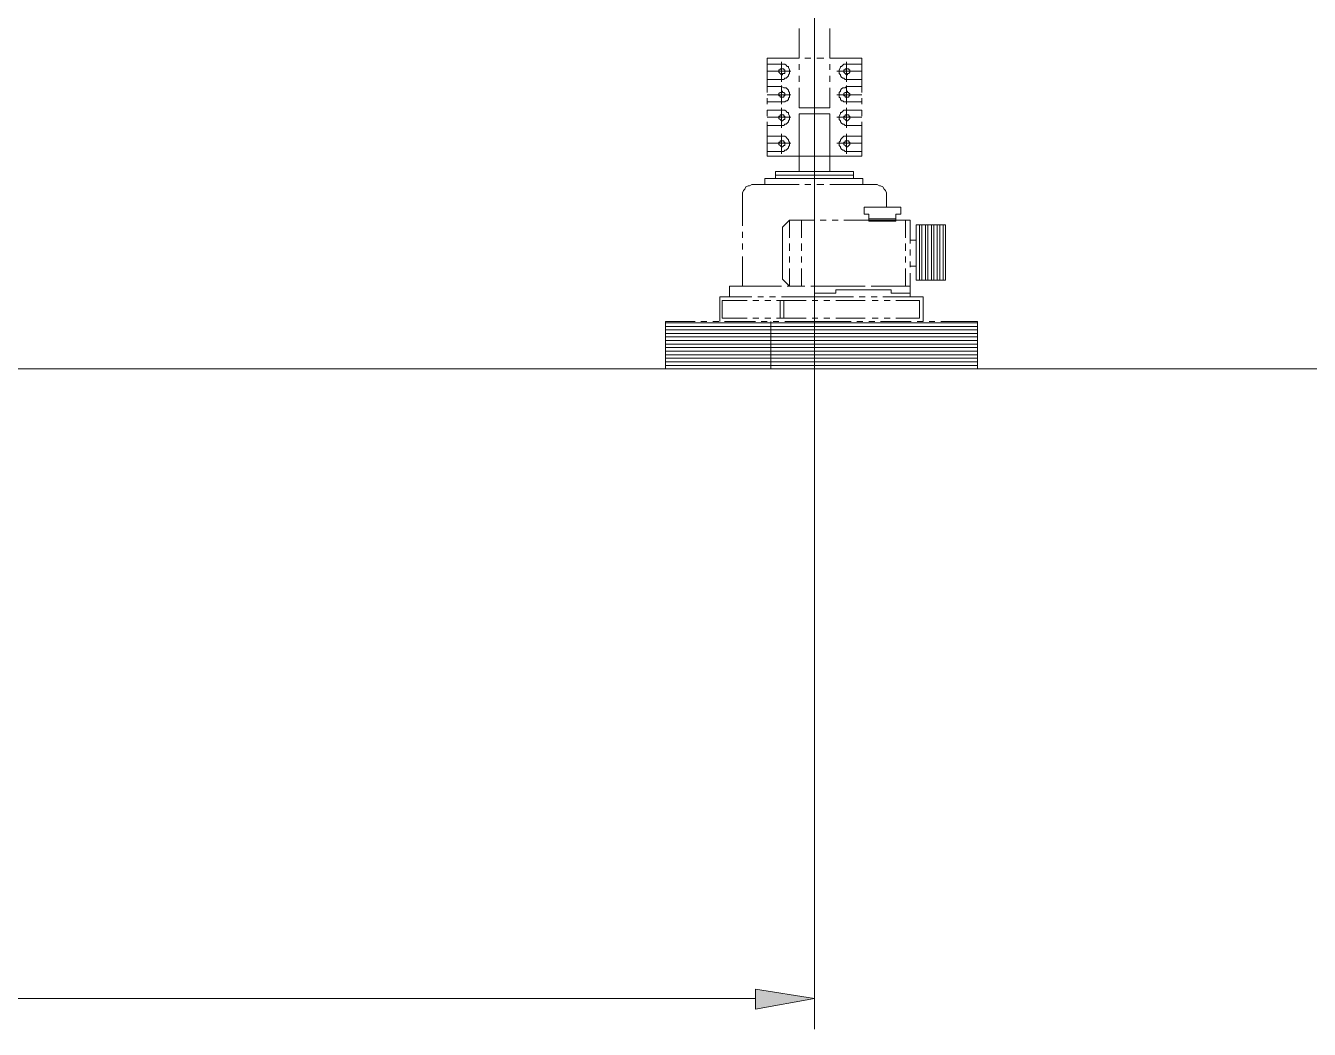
# Model space of a CAD drawing. Header units: millimetres. Extents: x 29 to 95071, y 20 to 67221.
# Drawn here: x 30599 to 35983, y 23583 to 27794 of the extents above; entities that cross this region are included whole.
import ezdxf

# ---------------------------------------------------------------- set-up
doc = ezdxf.new("R2010")
doc.units = ezdxf.units.MM

msp = doc.modelspace()

# ---------------------------------------------------------------- hatches: boundary and pattern name
h = msp.add_hatch(color=7)
h.dxf.hatch_style = 2
h.paths.add_polyline_path([(33659.2, 23751.7), (33659.2, 23667.4), (33907.1, 23712)])

# ---------------------------------------------------------------- linework, layer by layer
at = {"color": 7, "lineweight": 0}
for points in [[(33907.1, 26036.6), (33907.1, 28544.7)], [(33907.1, 27940), (33907.1, 23583.2)], [(33842.6, 27781.4), (33842.6, 27657.4)], [(33971.5, 27781.4), (33971.5, 27657.4)], [(33708.8, 27657.4), (33708.8, 27513.7)], [(33842.6, 27657.4), (33708.8, 27657.4)], [(33708.8, 27568.2), (33768.3, 27568.2), (33778.2, 27568.2), (33783.2, 27573.2), (33788.1, 27573.2), (33793.1, 27578.1), (33798, 27583.1), (33798, 27588), (33803, 27593), (33803, 27598), (33803, 27602.9), (33803, 27607.9), (33798, 27617.8), (33798, 27622.7), (33793.1, 27622.7), (33788.1, 27627.7), (33783.2, 27632.7), (33778.2, 27632.7), (33768.3, 27632.7), (33708.8, 27632.7)], [(33768.3, 27558.3), (33768.3, 27642.6)], [(33842.6, 27632.7), (33842.6, 27607.9)], [(33892.2, 27657.4), (33867.4, 27657.4)], [(33946.7, 27657.4), (33917, 27657.4)], [(34105.3, 27657.4), (33971.5, 27657.4)], [(33971.5, 27632.7), (33971.5, 27607.9)], [(34105.3, 27632.7), (34040.9, 27632.7), (34035.9, 27632.7), (34031, 27632.7), (34026, 27627.7), (34021.1, 27622.7), (34016.1, 27622.7), (34016.1, 27617.8), (34011.2, 27607.9), (34011.2, 27602.9), (34011.2, 27598), (34011.2, 27593), (34016.1, 27588), (34016.1, 27583.1), (34021.1, 27578.1), (34026, 27573.2), (34031, 27573.2), (34035.9, 27568.2), (34040.9, 27568.2), (34105.3, 27568.2)], [(34040.9, 27558.3), (34040.9, 27642.6)], [(34105.3, 27657.4), (34105.3, 27513.7)], [(34105.3, 27657.4), (34105.3, 27513.7)], [(33807.9, 27602.9), (33708.8, 27602.9)], [(33842.6, 27583.1), (33842.6, 27558.3)], [(33971.5, 27583.1), (33971.5, 27558.3)], [(34001.2, 27602.9), (34105.3, 27602.9)], [(33708.8, 27538.5), (33768.3, 27538.5), (33778.2, 27533.5), (33783.2, 27533.5), (33788.1, 27533.5), (33793.1, 27528.6), (33798, 27523.6), (33798, 27518.7), (33803, 27513.7), (33803, 27508.7), (33803, 27503.8), (33803, 27493.9), (33798, 27488.9), (33798, 27484), (33793.1, 27479), (33788.1, 27479), (33783.2, 27474), (33778.2, 27474), (33768.3, 27474), (33708.8, 27474)], [(33768.3, 27464.1), (33768.3, 27543.4)], [(33842.6, 27533.5), (33842.6, 27449.3)], [(33971.5, 27533.5), (33971.5, 27449.3)], [(34105.3, 27474), (34040.9, 27474), (34035.9, 27474), (34031, 27474), (34026, 27479), (34021.1, 27479), (34016.1, 27484), (34016.1, 27488.9), (34011.2, 27493.9), (34011.2, 27503.8), (34011.2, 27508.7), (34011.2, 27513.7), (34016.1, 27518.7), (34016.1, 27523.6), (34021.1, 27528.6), (34026, 27533.5), (34031, 27533.5), (34035.9, 27533.5), (34040.9, 27538.5), (34105.3, 27538.5)], [(34040.9, 27464.1), (34040.9, 27543.4)], [(33807.9, 27503.8), (33708.8, 27503.8)], [(33708.8, 27488.9), (33708.8, 27464.1)], [(34001.2, 27503.8), (34105.3, 27503.8)], [(34105.3, 27488.9), (34105.3, 27464.1)], [(34105.3, 27488.9), (34105.3, 27464.1)], [(33708.8, 27439.3), (33708.8, 27414.6)], [(33708.8, 27374.9), (33768.3, 27374.9), (33778.2, 27374.9), (33783.2, 27379.9), (33788.1, 27379.9), (33793.1, 27384.8), (33798, 27389.8), (33798, 27394.7), (33803, 27399.7), (33803, 27404.7), (33803, 27409.6), (33803, 27414.6), (33798, 27424.5), (33798, 27429.4), (33793.1, 27429.4), (33788.1, 27434.4), (33783.2, 27439.3), (33778.2, 27439.3), (33768.3, 27439.3), (33708.8, 27439.3)], [(33807.9, 27409.6), (33708.8, 27409.6)], [(33768.3, 27365), (33768.3, 27449.3)], [(33842.6, 27449.3), (33971.5, 27449.3)], [(33842.6, 27181.6), (33842.6, 27424.5), (33971.5, 27424.5), (33971.5, 27181.6)], [(34001.2, 27409.6), (34105.3, 27409.6)], [(34105.3, 27374.9), (34040.9, 27374.9), (34035.9, 27374.9), (34031, 27379.9), (34026, 27379.9), (34021.1, 27384.8), (34016.1, 27389.8), (34016.1, 27394.7), (34011.2, 27399.7), (34011.2, 27404.7), (34011.2, 27409.6), (34011.2, 27414.6), (34016.1, 27424.5), (34016.1, 27429.4), (34021.1, 27429.4), (34026, 27434.4), (34031, 27439.3), (34035.9, 27439.3), (34040.9, 27439.3), (34105.3, 27439.3)], [(34040.9, 27365), (34040.9, 27449.3)], [(34105.3, 27439.3), (34105.3, 27414.6)], [(34105.3, 27439.3), (34105.3, 27414.6)], [(33708.8, 27389.8), (33708.8, 27246)], [(34105.3, 27389.8), (34105.3, 27246)], [(34105.3, 27389.8), (34105.3, 27246)], [(33708.8, 27330.3), (33768.3, 27330.3), (33778.2, 27330.3), (33783.2, 27330.3), (33788.1, 27325.3), (33793.1, 27320.4), (33798, 27315.4), (33798, 27310.5), (33803, 27305.5), (33803, 27300.6), (33803, 27295.6), (33803, 27290.7), (33798, 27285.7), (33798, 27280.7), (33793.1, 27275.8), (33788.1, 27270.8), (33783.2, 27270.8), (33778.2, 27265.9), (33768.3, 27265.9), (33708.8, 27265.9)], [(33807.9, 27300.6), (33708.8, 27300.6)], [(33768.3, 27256), (33768.3, 27340.2)], [(34001.2, 27300.6), (34105.3, 27300.6)], [(34040.9, 27330.3), (34035.9, 27330.3), (34031, 27330.3), (34026, 27325.3), (34021.1, 27320.4), (34016.1, 27315.4), (34016.1, 27310.5), (34011.2, 27305.5), (34011.2, 27300.6), (34011.2, 27295.6), (34011.2, 27290.7), (34016.1, 27285.7), (34016.1, 27280.7), (34021.1, 27275.8), (34026, 27270.8), (34031, 27270.8), (34035.9, 27265.9), (34040.9, 27265.9), (34105.3, 27265.9)], [(34040.9, 27256), (34040.9, 27340.2)], [(34040.9, 27330.3), (34105.3, 27330.3)], [(33708.8, 27246), (33907.1, 27246), (34105.3, 27246)], [(34105.3, 27151.9), (33907.1, 27151.9), (33743.5, 27151.9), (33698.9, 27151.9), (33698.9, 27127.1)], [(33743.5, 27181.6), (33743.5, 27151.9)], [(33743.5, 27181.6), (33907.1, 27181.6)], [(33743.5, 27166.7), (33907.1, 27166.7)], [(34070.6, 27181.6), (33907.1, 27181.6)], [(34070.6, 27166.7), (33907.1, 27166.7)], [(34070.6, 27181.6), (34070.6, 27151.9), (34110.3, 27151.9), (34110.3, 27127.1)], [(34105.3, 27151.9), (34110.3, 27151.9)], [(33654.3, 27127.1), (33644.4, 27127.1), (33634.5, 27122.1), (33629.5, 27122.1), (33619.6, 27117.2), (33614.6, 27107.3), (33609.7, 27102.3), (33604.7, 27092.4), (33604.7, 27087.4), (33604.7, 27077.5)], [(33842.6, 27127.1), (33698.9, 27127.1), (33654.3, 27127.1)], [(33867.4, 27127.1), (33892.2, 27127.1)], [(33917, 27127.1), (33946.7, 27127.1)], [(33971.5, 27127.1), (34110.3, 27127.1)], [(34110.3, 27127.1), (34159.9, 27127.1)], [(34209.4, 27077.5), (34209.4, 27087.4), (34209.4, 27092.4), (34204.5, 27102.3), (34199.5, 27107.3), (34194.5, 27117.2), (34184.6, 27122.1), (34179.7, 27122.1), (34169.8, 27127.1), (34159.9, 27127.1), (34169.8, 27127.1), (34179.7, 27122.1), (34184.6, 27122.1), (34194.5, 27117.2), (34199.5, 27107.3), (34204.5, 27102.3), (34209.4, 27092.4), (34209.4, 27087.4), (34209.4, 27077.5), (34209.4, 27032.9)], [(33604.7, 27077.5), (33604.7, 26953.6)], [(34135.1, 27003.2), (34115.2, 27003.2), (34115.2, 27032.9), (34199.5, 27032.9)], [(34268.9, 27032.9), (34199.5, 27032.9)], [(34268.9, 27003.2), (34268.9, 27032.9)], [(33803, 26978.4), (33773.2, 26948.7)], [(33803, 26978.4), (33907.1, 26978.4)], [(33803, 26978.4), (33803, 26904)], [(33852.5, 26978.4), (33852.5, 26904)], [(33931.8, 26978.4), (33956.6, 26978.4)], [(33981.4, 26978.4), (34006.2, 26978.4)], [(34031, 26978.4), (34135.1, 26978.4)], [(34135.1, 27003.2), (34135.1, 26973.4)], [(34135.1, 26983.3), (34249.1, 26983.3)], [(34135.1, 26978.4), (34249.1, 26978.4)], [(34249.1, 27003.2), (34268.9, 27003.2)], [(34249.1, 27003.2), (34249.1, 26973.4)], [(34249.1, 26978.4), (34288.7, 26978.4)], [(34288.7, 26978.4), (34308.5, 26978.4)], [(34288.7, 26978.4), (34288.7, 26904)], [(34308.5, 26978.4), (34308.5, 26879.3)], [(33604.7, 26928.8), (33604.7, 26904)], [(33773.2, 26948.7), (33773.2, 26730.6)], [(34135.1, 26973.4), (34249.1, 26973.4)], [(34333.3, 26958.6), (34457.2, 26958.6)], [(34333.3, 26958.6), (34333.3, 26725.6)], [(34348.2, 26958.6), (34348.2, 26725.6)], [(34358.1, 26958.6), (34358.1, 26725.6)], [(34373, 26958.6), (34373, 26725.6)], [(34382.9, 26958.6), (34382.9, 26725.6)], [(34397.8, 26958.6), (34397.8, 26725.6)], [(34407.7, 26958.6), (34407.7, 26725.6)], [(34422.5, 26958.6), (34422.5, 26725.6)], [(34432.5, 26958.6), (34432.5, 26725.6)], [(34447.3, 26958.6), (34447.3, 26725.6)], [(34457.2, 26958.6), (34457.2, 26725.6)], [(33604.7, 26879.3), (33604.7, 26854.5)], [(33803, 26879.3), (33803, 26849.5)], [(33852.5, 26879.3), (33852.5, 26849.5)], [(34288.7, 26879.3), (34288.7, 26849.5)], [(34308.5, 26894.1), (34333.3, 26894.1)], [(33604.7, 26824.7), (33604.7, 26700.8)], [(33803, 26824.7), (33803, 26800)], [(33852.5, 26824.7), (33852.5, 26800)], [(34288.7, 26824.7), (34288.7, 26800)], [(34308.5, 26854.5), (34308.5, 26829.7)], [(33803, 26775.2), (33803, 26700.8)], [(33852.5, 26775.2), (33852.5, 26700.8)], [(34288.7, 26775.2), (34288.7, 26700.8)], [(34308.5, 26804.9), (34308.5, 26780.1)], [(34308.5, 26785.1), (34333.3, 26785.1)], [(33803, 26700.8), (33773.2, 26730.6)], [(34308.5, 26755.3), (34308.5, 26656.2)], [(34333.3, 26725.6), (34457.2, 26725.6)], [(33510.5, 26656.2), (33510.5, 26552.1)], [(33510.5, 26656.2), (33644.4, 26656.2)], [(33550.2, 26700.8), (33604.7, 26700.8)], [(33550.2, 26656.2), (33550.2, 26700.8)], [(33604.7, 26700.8), (33768.3, 26700.8)], [(33604.7, 26700.8), (33768.3, 26700.8)], [(33669.2, 26656.2), (33693.9, 26656.2)], [(33718.7, 26656.2), (33743.5, 26656.2)], [(33768.3, 26656.2), (33907.1, 26656.2)], [(33793.1, 26700.8), (33817.8, 26700.8)], [(33793.1, 26700.8), (33817.8, 26700.8)], [(33803, 26700.8), (33867.4, 26700.8)], [(33842.6, 26700.8), (33867.4, 26700.8)], [(33842.6, 26700.8), (33867.4, 26700.8)], [(33892.2, 26700.8), (33917, 26700.8)], [(33892.2, 26700.8), (34016.1, 26700.8)], [(33892.2, 26700.8), (34016.1, 26700.8)], [(33907.1, 26700.8), (33907.1, 26671.1)], [(33907.1, 26671.1), (33996.3, 26671.1), (33996.3, 26686), (34229.2, 26686)], [(34070.6, 26656.2), (33907.1, 26656.2)], [(33941.8, 26700.8), (33966.5, 26700.8)], [(33991.3, 26700.8), (34120.2, 26700.8)], [(34040.9, 26700.8), (34070.6, 26700.8)], [(34040.9, 26700.8), (34070.6, 26700.8)], [(34095.4, 26700.8), (34120.2, 26700.8)], [(34095.4, 26700.8), (34120.2, 26700.8)], [(34120.2, 26656.2), (34095.4, 26656.2)], [(34145, 26700.8), (34169.8, 26700.8)], [(34145, 26700.8), (34308.5, 26700.8)], [(34145, 26700.8), (34308.5, 26700.8)], [(34169.8, 26656.2), (34145, 26656.2)], [(34194.5, 26700.8), (34219.3, 26700.8)], [(34363.1, 26656.2), (34194.5, 26656.2)], [(34229.2, 26686), (34229.2, 26671.1)], [(34229.2, 26671.1), (34308.5, 26671.1)], [(34244.1, 26700.8), (34308.5, 26700.8)], [(34363.1, 26656.2), (34363.1, 26552.1)], [(33520.5, 26567), (33520.5, 26641.3)], [(33520.5, 26641.3), (33624.5, 26641.3)], [(33649.3, 26641.3), (33674.1, 26641.3)], [(33698.9, 26641.3), (33723.7, 26641.3)], [(33748.5, 26641.3), (33872.4, 26641.3)], [(33763.3, 26641.3), (33763.3, 26567)], [(33778.2, 26567), (33778.2, 26641.3)], [(33897.2, 26641.3), (33921.9, 26641.3)], [(33946.7, 26641.3), (33971.5, 26641.3)], [(33996.3, 26641.3), (34120.2, 26641.3)], [(34149.9, 26641.3), (34174.7, 26641.3)], [(34199.5, 26641.3), (34224.3, 26641.3)], [(34249.1, 26641.3), (34348.2, 26641.3)], [(34348.2, 26567), (34348.2, 26641.3)], [(33406.5, 26552.1), (33282.5, 26552.1), (33282.5, 26353.9)], [(33282.5, 26547.2), (33723.7, 26547.2), (33907.1, 26547.2), (34591.1, 26547.2)], [(33456, 26552.1), (33431.2, 26552.1)], [(33505.6, 26552.1), (33480.8, 26552.1)], [(33520.5, 26567), (33624.5, 26567)], [(33659.2, 26552.1), (33530.4, 26552.1)], [(33649.3, 26567), (33674.1, 26567)], [(33708.8, 26552.1), (33684, 26552.1)], [(33698.9, 26567), (33723.7, 26567)], [(33723.7, 26552.1), (33723.7, 26353.9)], [(33758.4, 26552.1), (33733.6, 26552.1)], [(33748.5, 26567), (33872.4, 26567)], [(33907.1, 26552.1), (33783.2, 26552.1)], [(33897.2, 26567), (33921.9, 26567)], [(33907.1, 26552.1), (34060.7, 26552.1)], [(33946.7, 26567), (33971.5, 26567)], [(33996.3, 26567), (34120.2, 26567)], [(34085.5, 26552.1), (34110.3, 26552.1)], [(34135.1, 26552.1), (34159.9, 26552.1)], [(34149.9, 26567), (34174.7, 26567)], [(34184.6, 26552.1), (34313.5, 26552.1)], [(34199.5, 26567), (34224.3, 26567)], [(34249.1, 26567), (34348.2, 26567)], [(34338.3, 26552.1), (34363.1, 26552.1)], [(34387.9, 26552.1), (34412.6, 26552.1)], [(34437.4, 26552.1), (34591.1, 26552.1)], [(34591.1, 26552.1), (34591.1, 26353.9)], [(33282.5, 26532.3), (33723.7, 26532.3), (33907.1, 26532.3), (34591.1, 26532.3)], [(33282.5, 26517.4), (33723.7, 26517.4), (33907.1, 26517.4), (34591.1, 26517.4)], [(33282.5, 26502.6), (33723.7, 26502.6), (33907.1, 26502.6), (34591.1, 26502.6)], [(33282.5, 26487.7), (33723.7, 26487.7), (33907.1, 26487.7), (34591.1, 26487.7)], [(33282.5, 26472.8), (33723.7, 26472.8), (33907.1, 26472.8), (34591.1, 26472.8)], [(33282.5, 26458), (33723.7, 26458), (33907.1, 26458), (34591.1, 26458)], [(33282.5, 26443.1), (33723.7, 26443.1), (33907.1, 26443.1), (34591.1, 26443.1)], [(33282.5, 26428.2), (33723.7, 26428.2), (33907.1, 26428.2), (34591.1, 26428.2)], [(33282.5, 26413.3), (33723.7, 26413.3), (33907.1, 26413.3), (34591.1, 26413.3)], [(33282.5, 26398.5), (33723.7, 26398.5), (33907.1, 26398.5), (34591.1, 26398.5)], [(33282.5, 26383.6), (33723.7, 26383.6), (33907.1, 26383.6), (34591.1, 26383.6)], [(28400.3, 26353.9), (39017.3, 26353.9)], [(33282.5, 26368.7), (33723.7, 26368.7), (33907.1, 26368.7), (34591.1, 26368.7)], [(26655.6, 23712), (33659.2, 23712)]]:
    msp.add_lwpolyline(points, dxfattribs=at)
for points in [[(33783.2, 27602.9), (33783.2, 27607.9), (33778.2, 27607.9), (33778.2, 27612.8), (33773.2, 27612.8), (33768.3, 27612.8), (33763.3, 27612.8), (33763.3, 27607.9), (33758.4, 27607.9), (33758.4, 27602.9), (33758.4, 27598), (33763.3, 27593), (33768.3, 27588), (33773.2, 27588), (33773.2, 27593), (33778.2, 27593), (33783.2, 27593), (33783.2, 27598)], [(34055.8, 27602.9), (34055.8, 27607.9), (34050.8, 27607.9), (34050.8, 27612.8), (34045.8, 27612.8), (34040.9, 27612.8), (34035.9, 27612.8), (34035.9, 27607.9), (34031, 27607.9), (34031, 27602.9), (34031, 27598), (34035.9, 27593), (34040.9, 27588), (34045.8, 27588), (34045.8, 27593), (34050.8, 27593), (34055.8, 27598)], [(33783.2, 27503.8), (33783.2, 27508.7), (33778.2, 27513.7), (33773.2, 27513.7), (33773.2, 27518.7), (33768.3, 27518.7), (33768.3, 27513.7), (33763.3, 27513.7), (33758.4, 27508.7), (33758.4, 27503.8), (33758.4, 27498.8), (33763.3, 27498.8), (33763.3, 27493.9), (33768.3, 27493.9), (33773.2, 27493.9), (33778.2, 27493.9), (33778.2, 27498.8), (33783.2, 27498.8)], [(34055.8, 27503.8), (34055.8, 27508.7), (34050.8, 27508.7), (34050.8, 27513.7), (34045.8, 27513.7), (34045.8, 27518.7), (34040.9, 27518.7), (34040.9, 27513.7), (34035.9, 27513.7), (34031, 27508.7), (34031, 27503.8), (34031, 27498.8), (34035.9, 27498.8), (34035.9, 27493.9), (34040.9, 27493.9), (34045.8, 27493.9), (34050.8, 27493.9), (34050.8, 27498.8), (34055.8, 27498.8)], [(33783.2, 27409.6), (33783.2, 27414.6), (33778.2, 27414.6), (33778.2, 27419.5), (33773.2, 27419.5), (33768.3, 27419.5), (33763.3, 27419.5), (33763.3, 27414.6), (33758.4, 27414.6), (33758.4, 27409.6), (33758.4, 27404.7), (33763.3, 27399.7), (33768.3, 27394.7), (33773.2, 27394.7), (33778.2, 27399.7), (33783.2, 27399.7), (33783.2, 27404.7)], [(34055.8, 27409.6), (34055.8, 27414.6), (34050.8, 27414.6), (34050.8, 27419.5), (34045.8, 27419.5), (34040.9, 27419.5), (34035.9, 27419.5), (34035.9, 27414.6), (34031, 27414.6), (34031, 27409.6), (34031, 27404.7), (34035.9, 27399.7), (34040.9, 27394.7), (34045.8, 27394.7), (34050.8, 27399.7), (34055.8, 27404.7)], [(33783.2, 27300.6), (33783.2, 27305.5), (33778.2, 27305.5), (33778.2, 27310.5), (33773.2, 27310.5), (33768.3, 27310.5), (33763.3, 27310.5), (33763.3, 27305.5), (33758.4, 27305.5), (33758.4, 27300.6), (33758.4, 27295.6), (33763.3, 27290.7), (33768.3, 27285.7), (33773.2, 27285.7), (33778.2, 27290.7), (33783.2, 27290.7), (33783.2, 27295.6)], [(34055.8, 27300.6), (34055.8, 27305.5), (34050.8, 27305.5), (34050.8, 27310.5), (34045.8, 27310.5), (34040.9, 27310.5), (34035.9, 27310.5), (34035.9, 27305.5), (34031, 27305.5), (34031, 27300.6), (34031, 27295.6), (34035.9, 27290.7), (34040.9, 27285.7), (34045.8, 27285.7), (34050.8, 27290.7), (34055.8, 27295.6)], [(33659.2, 23751.7), (33659.2, 23667.4), (33907.1, 23712)]]:
    msp.add_lwpolyline(points, close=True, dxfattribs=at)

doc.saveas('drawing.dxf')
